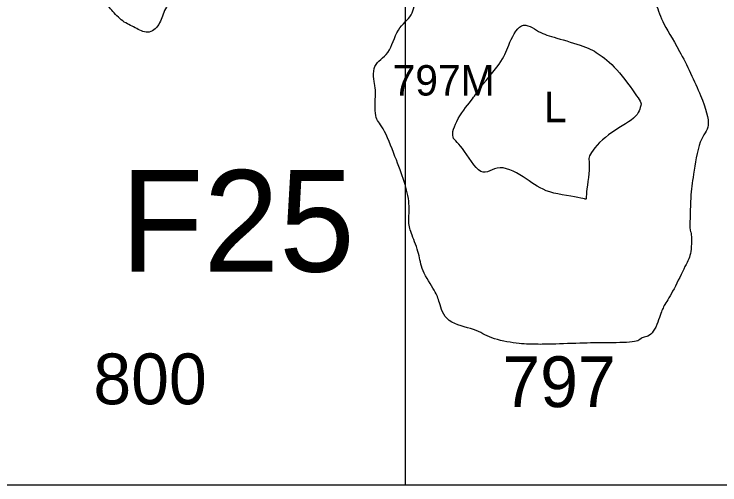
# Model space of a CAD drawing. Extents: x 161.9 to 213.3, y -308.9 to -257.7.
# Drawn here: x 178.077 to 181.549, y -280 to -277.682 of the extents above; entities that cross this region are included whole.
import ezdxf

# ---------------------------------------------------------------- set-up
doc = ezdxf.new("R2010")
doc.units = 0
for name, color, linetype in [('exc_ unit #', 7, 'Continuous'), ('feature labels', 7, 'Continuous'), ('Grid', 7, 'Continuous'), ('Level 14', 7, 'Continuous'), ('Level 7', 7, 'Continuous'), ('Masonry', 7, 'Continuous')]:
    doc.layers.add(name, color=color, linetype=linetype)

msp = doc.modelspace()

# ---------------------------------------------------------------- linework, layer by layer
at = {"layer": 'Grid'}
msp.add_line((180, -272), (180, -280), dxfattribs=at)
msp.add_line((180, -272), (180, -280), dxfattribs=at)
msp.add_lwpolyline([(170, -272.006), (170, -280), (198, -280), (198, -262), (179.996, -262)], dxfattribs=at)
msp.add_lwpolyline([(170, -272.006), (170, -280), (198, -280), (198, -262), (179.996, -262)], dxfattribs=at)
at = {"layer": 'Level 7'}
for points in [[(180.99, -277.475), (180.895, -277.4537), (180.531, -277.411), (180.578, -277.383), (180.383, -277.438), (180.296, -277.475), (180.209, -277.463), (180.127, -277.539), (180.044, -277.596), (180.044, -277.693), (179.958, -277.746), (179.925, -277.888), (179.833, -277.923), (179.854, -278.055), (179.856, -278.054), (179.847, -278.202), (179.888, -278.222), (179.954, -278.391), (179.998, -278.507), (180.026, -278.618), (180.013, -278.711), (180.031, -278.762), (180.072, -278.867), (180.077, -278.937), (180.154, -279.056), (180.166, -279.09), (180.196, -279.206), (180.353, -279.231), (180.413, -279.28), (180.557, -279.306), (180.64, -279.308), (180.704, -279.308), (180.892, -279.301), (180.994, -279.3), (181.156, -279.299), (181.157, -279.27), (181.218, -279.273), (181.26, -279.15), (181.272, -279.118), (181.321, -279.044), (181.382, -278.911), (181.411, -278.864), (181.408, -278.734), (181.399, -278.773), (181.404, -278.566), (181.416, -278.491), (181.447, -278.285), (181.508, -278.246), (181.466, -278.1), (181.345, -277.845), (181.255, -277.711), (181.238, -277.624), (181.167, -277.519), (181.101, -277.539), (181.085, -277.4963), (180.99, -277.475)], [(180.657, -277.7667), (180.6297, -277.7513), (180.569, -277.704), (180.502, -277.847), (180.483, -277.912), (180.34, -278.077), (180.355, -278.072), (180.262, -278.182), (180.217, -278.294), (180.275, -278.316), (180.376, -278.504), (180.455, -278.408), (180.608, -278.496), (180.69, -278.565), (180.903, -278.588), (180.883, -278.607), (180.916, -278.405), (180.89, -278.39), (180.992, -278.268), (181.148, -278.195), (181.16, -278.117), (181.166, -278.124), (181.052, -277.956), (180.954, -277.876), (180.891, -277.842), (180.733, -277.796), (180.6843, -277.782), (180.657, -277.7667)], [(180.657, -277.7667), (180.6297, -277.7513), (180.569, -277.704), (180.502, -277.847), (180.483, -277.912), (180.34, -278.077), (180.355, -278.072), (180.262, -278.182), (180.217, -278.294), (180.275, -278.316), (180.376, -278.504), (180.455, -278.408), (180.608, -278.496), (180.69, -278.565), (180.903, -278.588), (180.883, -278.607), (180.916, -278.405), (180.89, -278.39), (180.992, -278.268), (181.148, -278.195), (181.16, -278.117), (181.166, -278.124), (181.052, -277.956), (180.954, -277.876), (180.891, -277.842), (180.733, -277.796), (180.6843, -277.782), (180.657, -277.7667)]]:
    msp.add_open_spline(points, degree=3, dxfattribs=at)
at = {"layer": 'Masonry'}
msp.add_open_spline([(178.62, -277.285), (178.633, -277.297), (178.665, -277.323), (178.722, -277.368), (178.798, -277.397), (178.818, -277.465), (178.861, -277.513), (178.865, -277.595), (178.81, -277.664), (178.796, -277.737), (178.734, -277.786), (178.672, -277.746), (178.611, -277.722), (178.553, -277.66), (178.519, -277.611), (178.455, -277.552), (178.525, -277.519), (178.524, -277.468), (178.528, -277.44), (178.549, -277.449)], degree=3, dxfattribs=at)

# ---------------------------------------------------------------- texts
at = {"layer": 'exc_ unit #'}
for s, p in [('800', (178.4666, -279.603)), ('797', (180.4786, -279.617))]:
    msp.add_text(s, height=0.25, dxfattribs=at).set_placement(p)
at = {"layer": 'feature labels'}
for s, p in [('797M', (179.9386, -278.083)), ('L', (180.683, -278.214))]:
    msp.add_text(s, height=0.15, dxfattribs=at).set_placement(p)
at = {"layer": 'Level 14'}
msp.add_text('F25', height=0.5, dxfattribs=at).set_placement((178.6, -278.95))

doc.saveas('drawing.dxf')
